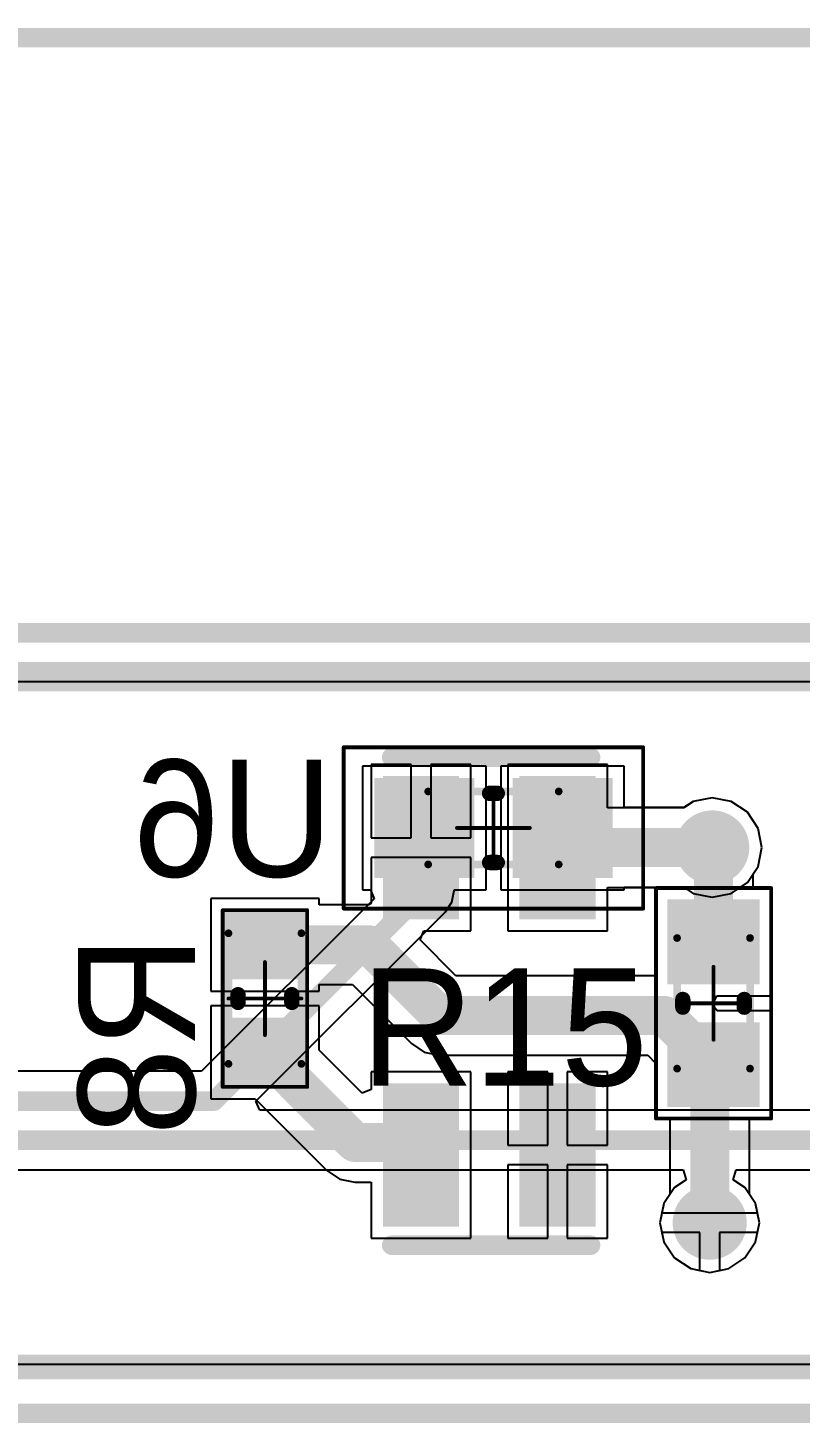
# Model space of a CAD drawing. Header units: millimetres. Extents: x 0 to 146, y 0 to 35.
# Drawn here: x 119.62 to 129.67, y 15.88 to 34.04 of the extents above; entities that cross this region are included whole.
import ezdxf

# ---------------------------------------------------------------- set-up
doc = ezdxf.new("R2010")
doc.units = ezdxf.units.MM
for name, color, linetype in [('BottomLayer', 5, 'Continuous'), ('BottomOverlay', 54, 'Continuous'), ('BottomPaste', 16, 'Continuous'), ('BottomSolder', 6, 'Continuous'), ('Mechanical1', 6, 'Continuous'), ('Mechanical13', 56, 'Continuous'), ('Mechanical15', 56, 'Continuous'), ('MultiLayer', 9, 'Continuous'), ('TopLayer', 1, 'Continuous'), ('TopOverlay', 2, 'Continuous'), ('TopPaste', 8, 'Continuous'), ('TopSolder', 216, 'Continuous'), ('ViaHoleLayer', 16, 'Continuous')]:
    doc.layers.add(name, color=color, linetype=linetype)

# ---------------------------------------------------------------- blocks, each defined once
blk = doc.blocks.new('QRE1113GR_B_13')
at = {"layer": 'BottomLayer'}
for points in [[(-2.82999942, 0.4939995199999999), (-1.17000274, 0.4939995199999999), (-2.82999942, 1.28400048), (-1.17000274, 1.28400048)], [(1.17000274, 0.4939995199999999), (2.82999942, 0.4939995199999999), (1.17000274, 1.28400048), (2.82999942, 1.28400048)], [(-2.82999942, -1.28400048), (-1.17000274, -1.28400048), (-2.82999942, -0.4939995199999999), (-1.17000274, -0.4939995199999999)], [(1.17000274, -1.28400048), (2.82999942, -1.28400048), (1.17000274, -0.4939995199999999), (2.82999942, -0.4939995199999999)]]:
    blk.add_solid(points, dxfattribs=at)
at = {"layer": 'BottomOverlay', "const_width": 0.254}
for points in [[(-3.175, -1.27), (-3.175, 1.3199999)], [(3.175, -1.27), (3.175, 1.3199999)], [(1.651, -2.032), (1.524, -2.032)]]:
    blk.add_lwpolyline(points, dxfattribs=at)
at = {"layer": 'BottomOverlay', "const_width": 0.127}
for points in [[(-3.2385, 1.3199999, 1), (-3.1115, 1.3199999, 1)], [(3.1115, 1.3199999, 1), (3.2385, 1.3199999, 1)], [(-3.2385, -1.27, 1), (-3.1115, -1.27, 1)], [(3.1115, -1.27, 1), (3.2385, -1.27, 1)], [(1.4605, -2.032, 1), (1.5875, -2.032, 1)], [(1.5875, -2.032, 1), (1.7145, -2.032, 1)]]:
    blk.add_lwpolyline(points, format="xyb", close=True, dxfattribs=at)
at = {"layer": 'BottomPaste'}
for points in [[(-2.82999942, 0.4939995199999999), (-1.17000274, 0.4939995199999999), (-2.82999942, 1.28400048), (-1.17000274, 1.28400048)], [(1.17000274, 0.4939995199999999), (2.82999942, 0.4939995199999999), (1.17000274, 1.28400048), (2.82999942, 1.28400048)], [(-2.82999942, -1.28400048), (-1.17000274, -1.28400048), (-2.82999942, -0.4939995199999999), (-1.17000274, -0.4939995199999999)], [(1.17000274, -1.28400048), (2.82999942, -1.28400048), (1.17000274, -0.4939995199999999), (2.82999942, -0.4939995199999999)]]:
    blk.add_solid(points, dxfattribs=at)
at = {"layer": 'BottomSolder'}
for points in [[(-2.93159942, 0.39239952), (-1.06840274, 0.39239952), (-2.93159942, 1.38560048), (-1.06840274, 1.38560048)], [(1.06840274, 0.39239952), (2.93159942, 0.39239952), (1.06840274, 1.38560048), (2.93159942, 1.38560048)], [(-2.93159942, -1.38560048), (-1.06840274, -1.38560048), (-2.93159942, -0.39239952), (-1.06840274, -0.39239952)], [(1.06840274, -1.38560048), (2.93159942, -1.38560048), (1.06840274, -0.39239952), (2.93159942, -0.39239952)]]:
    blk.add_solid(points, dxfattribs=at)
blk = doc.blocks.new('RESC0603_1608__M_48')
at = {"layer": 'Mechanical13', "const_width": 0.0999998}
for points in [[(0.8500008399999999, 0.47500032), (-0.8499983, 0.47500032)], [(-0.8499983, 0.47500032), (-0.8499983, -0.47499778)], [(0.8500008399999999, 0.47500032), (0.8500008399999999, -0.47499778)], [(0.8500008399999999, -0.47499778), (-0.8499983, -0.47499778)]]:
    blk.add_lwpolyline(points, dxfattribs=at)
at = {"layer": 'Mechanical13', "const_width": 0.0499999}
for points in [[(-0.8749969799999999, 0.47500032, 1), (-0.8249996199999998, 0.47500032, 1)], [(-0.8749969799999999, 0.47500032, 1), (-0.8249996199999998, 0.47500032, 1)], [(0.8250021599999999, 0.47500032, 1), (0.87499952, 0.47500032, 1)], [(0.8250021599999999, 0.47500032, 1), (0.87499952, 0.47500032, 1)], [(-0.8749969799999999, -0.47499778, 1), (-0.8249996199999998, -0.47499778, 1)], [(-0.8749969799999999, -0.47499778, 1), (-0.8249996199999998, -0.47499778, 1)], [(0.8250021599999999, -0.47499778, 1), (0.87499952, -0.47499778, 1)], [(0.8250021599999999, -0.47499778, 1), (0.87499952, -0.47499778, 1)]]:
    blk.add_lwpolyline(points, format="xyb", close=True, dxfattribs=at)
at = {"layer": 'Mechanical15', "const_width": 0.0499999}
for points in [[(1.95000118, 1.05000044), (-1.94999864, 1.05000044)], [(-1.94999864, 1.05000044), (-1.94999864, -1.0499979)], [(1.95000118, 1.05000044), (1.95000118, -1.0499979)], [(2.54e-06, 0.47500032), (2.54e-06, -0.47499778)], [(0.47500286, 2.54e-06), (-0.47499778, 2.54e-06)], [(1.95000118, -1.0499979), (-1.94999864, -1.0499979)]]:
    blk.add_lwpolyline(points, dxfattribs=at)
at = {"layer": 'Mechanical15', "const_width": 0.02499868}
for points in [[(-1.96249798, 1.05000044, 1), (-1.9374993, 1.05000044, 1)], [(-1.96249798, 1.05000044, 1), (-1.9374993, 1.05000044, 1)], [(1.93750184, 1.05000044, 1), (1.96250052, 1.05000044, 1)], [(1.93750184, 1.05000044, 1), (1.96250052, 1.05000044, 1)], [(-0.0124968, 0.47500032, 1), (0.01250188, 0.47500032, 1)], [(-0.48749712, 2.54e-06, 1), (-0.46249844, 2.54e-06, 1)], [(0.46250352, 2.54e-06, 1), (0.4875022, 2.54e-06, 1)], [(-0.0124968, -0.47499778, 1), (0.01250188, -0.47499778, 1)], [(-1.96249798, -1.0499979, 1), (-1.9374993, -1.0499979, 1)], [(-1.96249798, -1.0499979, 1), (-1.9374993, -1.0499979, 1)], [(1.93750184, -1.0499979, 1), (1.96250052, -1.0499979, 1)], [(1.93750184, -1.0499979, 1), (1.96250052, -1.0499979, 1)]]:
    blk.add_lwpolyline(points, format="xyb", close=True, dxfattribs=at)
at = {"layer": 'TopLayer'}
for points in [[(-0.3499993, -0.54999636), (-0.3499993, 0.55000144), (-1.4499971, -0.54999636), (-1.4499971, 0.55000144)], [(1.44999964, -0.54999636), (1.44999964, 0.55000144), (0.35000184, -0.54999636), (0.35000184, 0.55000144)]]:
    blk.add_solid(points, dxfattribs=at)
at = {"layer": 'TopOverlay', "const_width": 0.1999996}
for points in [[(0.0499999, 0.4500016399999999), (-0.0499999, 0.4500016399999999)], [(0.0499999, -0.4500016399999999), (-0.0499999, -0.4500016399999999)]]:
    blk.add_lwpolyline(points, dxfattribs=at)
at = {"layer": 'TopOverlay', "const_width": 0.0999998}
for points in [[(-0.0999998, 0.4500016399999999, 1), (0, 0.4500016399999999, 1)], [(0, 0.4500016399999999, 1), (0.0999998, 0.4500016399999999, 1)], [(-0.0999998, -0.4500016399999999, 1), (0, -0.4500016399999999, 1)], [(0, -0.4500016399999999, 1), (0.0999998, -0.4500016399999999, 1)]]:
    blk.add_lwpolyline(points, format="xyb", close=True, dxfattribs=at)
at = {"layer": 'TopPaste'}
for points in [[(-0.3499993, -0.54999636), (-0.3499993, 0.55000144), (-1.4499971, -0.54999636), (-1.4499971, 0.55000144)], [(1.44999964, -0.54999636), (1.44999964, 0.55000144), (0.35000184, -0.54999636), (0.35000184, 0.55000144)]]:
    blk.add_solid(points, dxfattribs=at)
at = {"layer": 'TopSolder'}
for points in [[(-0.2483993, -0.65159636), (-0.2483993, 0.65160144), (-1.5515971, -0.65159636), (-1.5515971, 0.65160144)], [(1.55159964, -0.65159636), (1.55159964, 0.65160144), (0.24840184, -0.65159636), (0.24840184, 0.65160144)]]:
    blk.add_solid(points, dxfattribs=at)
blk = doc.blocks.new('RESC0603_1608__N_B_54')
at = {"layer": 'BottomLayer'}
for points in [[(-1.2499975, 0.499999), (-1.2499975, -0.499999), (-0.3499993, 0.499999), (-0.3499993, -0.499999)], [(0.35000184, 0.499999), (0.35000184, -0.499999), (1.25000004, 0.499999), (1.25000004, -0.499999)]]:
    blk.add_solid(points, dxfattribs=at)
at = {"layer": 'BottomOverlay', "const_width": 0.1999996}
for points in [[(0.0499999, 0.3999992), (-0.0499999, 0.3999992)], [(0.0499999, -0.3999992), (-0.0499999, -0.3999992)]]:
    blk.add_lwpolyline(points, dxfattribs=at)
at = {"layer": 'BottomOverlay', "const_width": 0.0999998}
for points in [[(-0.0999998, 0.3999992, 1), (0, 0.3999992, 1)], [(0, 0.3999992, 1), (0.0999998, 0.3999992, 1)], [(-0.0999998, -0.3999992, 1), (0, -0.3999992, 1)], [(0, -0.3999992, 1), (0.0999998, -0.3999992, 1)]]:
    blk.add_lwpolyline(points, format="xyb", close=True, dxfattribs=at)
at = {"layer": 'BottomPaste'}
for points in [[(-1.2499975, 0.499999), (-1.2499975, -0.499999), (-0.3499993, 0.499999), (-0.3499993, -0.499999)], [(0.35000184, 0.499999), (0.35000184, -0.499999), (1.25000004, 0.499999), (1.25000004, -0.499999)]]:
    blk.add_solid(points, dxfattribs=at)
at = {"layer": 'BottomSolder'}
for points in [[(-1.3515975, 0.601599), (-1.3515975, -0.601599), (-0.2483993, 0.601599), (-0.2483993, -0.601599)], [(0.24840184, 0.601599), (0.24840184, -0.601599), (1.35160004, 0.601599), (1.35160004, -0.601599)]]:
    blk.add_solid(points, dxfattribs=at)
at = {"layer": 'Mechanical13', "const_width": 0.0999998}
for points in [[(0.8500008399999999, 0.47500032), (-0.8499983, 0.47500032)], [(-0.8499983, -0.47499778), (-0.8499983, 0.47500032)], [(0.8500008399999999, -0.47499778), (0.8500008399999999, 0.47500032)], [(0.8500008399999999, -0.47499778), (-0.8499983, -0.47499778)]]:
    blk.add_lwpolyline(points, dxfattribs=at)
at = {"layer": 'Mechanical13', "const_width": 0.0499999}
for points in [[(-0.8749969799999999, 0.47500032, 1), (-0.8249996199999998, 0.47500032, 1)], [(-0.8749969799999999, 0.47500032, 1), (-0.8249996199999998, 0.47500032, 1)], [(0.8250021599999999, 0.47500032, 1), (0.87499952, 0.47500032, 1)], [(0.8250021599999999, 0.47500032, 1), (0.87499952, 0.47500032, 1)], [(-0.8749969799999999, -0.47499778, 1), (-0.8249996199999998, -0.47499778, 1)], [(-0.8749969799999999, -0.47499778, 1), (-0.8249996199999998, -0.47499778, 1)], [(0.8250021599999999, -0.47499778, 1), (0.87499952, -0.47499778, 1)], [(0.8250021599999999, -0.47499778, 1), (0.87499952, -0.47499778, 1)]]:
    blk.add_lwpolyline(points, format="xyb", close=True, dxfattribs=at)
at = {"layer": 'Mechanical15', "const_width": 0.0499999}
for points in [[(1.50000208, 0.75000104), (-1.49999954, 0.75000104)], [(-1.49999954, -0.7499985), (-1.49999954, 0.75000104)], [(1.50000208, -0.7499985), (1.50000208, 0.75000104)], [(2.54e-06, -0.47499778), (2.54e-06, 0.47500032)], [(0.47500286, 0), (-0.47499778, 0)], [(1.50000208, -0.7499985), (-1.49999954, -0.7499985)]]:
    blk.add_lwpolyline(points, dxfattribs=at)
at = {"layer": 'Mechanical15', "const_width": 0.02499868}
for points in [[(-1.51249888, 0.75000104, 1), (-1.4875002, 0.75000104, 1)], [(-1.51249888, 0.75000104, 1), (-1.4875002, 0.75000104, 1)], [(1.48750274, 0.75000104, 1), (1.51250142, 0.75000104, 1)], [(1.48750274, 0.75000104, 1), (1.51250142, 0.75000104, 1)], [(-0.0124968, 0.47500032, 1), (0.01250188, 0.47500032, 1)], [(-0.48749712, 0, 1), (-0.46249844, 0, 1)], [(0.46250352, 0, 1), (0.4875022, 0, 1)], [(-0.0124968, -0.47499778, 1), (0.01250188, -0.47499778, 1)], [(-1.51249888, -0.7499985, 1), (-1.4875002, -0.7499985, 1)], [(-1.51249888, -0.7499985, 1), (-1.4875002, -0.7499985, 1)], [(1.48750274, -0.7499985, 1), (1.51250142, -0.7499985, 1)], [(1.48750274, -0.7499985, 1), (1.51250142, -0.7499985, 1)]]:
    blk.add_lwpolyline(points, format="xyb", close=True, dxfattribs=at)
blk = doc.blocks.new('RESC0603_1608__L_B_55')
at = {"layer": 'BottomLayer'}
for points in [[(-1.0499979, 0.44999656), (-1.0499979, -0.4500016399999999), (-0.3499993, 0.44999656), (-0.3499993, -0.4500016399999999)], [(0.35000184, 0.44999656), (0.35000184, -0.4500016399999999), (1.05000044, 0.44999656), (1.05000044, -0.4500016399999999)]]:
    blk.add_solid(points, dxfattribs=at)
at = {"layer": 'BottomOverlay', "const_width": 0.1999996}
for points in [[(-0.0499999, 0.35000184), (0.0499999, 0.35000184)], [(-0.0499999, -0.35000184), (0.0499999, -0.35000184)]]:
    blk.add_lwpolyline(points, dxfattribs=at)
at = {"layer": 'BottomOverlay', "const_width": 0.0999998}
for points in [[(-0.0999998, 0.35000184, 1), (0, 0.35000184, 1)], [(0, 0.35000184, 1), (0.0999998, 0.35000184, 1)], [(-0.0999998, -0.35000184, 1), (0, -0.35000184, 1)], [(0, -0.35000184, 1), (0.0999998, -0.35000184, 1)]]:
    blk.add_lwpolyline(points, format="xyb", close=True, dxfattribs=at)
at = {"layer": 'BottomPaste'}
for points in [[(-1.0499979, 0.44999656), (-1.0499979, -0.4500016399999999), (-0.3499993, 0.44999656), (-0.3499993, -0.4500016399999999)], [(0.35000184, 0.44999656), (0.35000184, -0.4500016399999999), (1.05000044, 0.44999656), (1.05000044, -0.4500016399999999)]]:
    blk.add_solid(points, dxfattribs=at)
at = {"layer": 'BottomSolder'}
for points in [[(-1.1515979, 0.55159656), (-1.1515979, -0.5516016399999999), (-0.2483993, 0.55159656), (-0.2483993, -0.5516016399999999)], [(0.24840184, 0.55159656), (0.24840184, -0.5516016399999999), (1.15160044, 0.55159656), (1.15160044, -0.5516016399999999)]]:
    blk.add_solid(points, dxfattribs=at)
at = {"layer": 'Mechanical13', "const_width": 0.0999998}
for points in [[(-0.8499983, 0.47499778), (-0.8499983, -0.47500286)], [(-0.8499983, 0.47499778), (0.8500008399999999, 0.47499778)], [(0.8500008399999999, 0.47499778), (0.8500008399999999, -0.47500286)], [(-0.8499983, -0.47500286), (0.8500008399999999, -0.47500286)]]:
    blk.add_lwpolyline(points, dxfattribs=at)
at = {"layer": 'Mechanical13', "const_width": 0.0499999}
for points in [[(-0.8749969799999999, 0.47499778, 1), (-0.8249996199999998, 0.47499778, 1)], [(-0.8749969799999999, 0.47499778, 1), (-0.8249996199999998, 0.47499778, 1)], [(0.8250021599999999, 0.47499778, 1), (0.87499952, 0.47499778, 1)], [(0.8250021599999999, 0.47499778, 1), (0.87499952, 0.47499778, 1)], [(-0.8749969799999999, -0.47500286, 1), (-0.8249996199999998, -0.47500286, 1)], [(-0.8749969799999999, -0.47500286, 1), (-0.8249996199999998, -0.47500286, 1)], [(0.8250021599999999, -0.47500286, 1), (0.87499952, -0.47500286, 1)], [(0.8250021599999999, -0.47500286, 1), (0.87499952, -0.47500286, 1)]]:
    blk.add_lwpolyline(points, format="xyb", close=True, dxfattribs=at)
at = {"layer": 'Mechanical15', "const_width": 0.0499999}
for points in [[(-1.1499977, 0.5499989), (-1.1499977, -0.55000144)], [(-1.1499977, 0.5499989), (1.15000024, 0.5499989)], [(1.15000024, 0.5499989), (1.15000024, -0.55000144)], [(2.54e-06, 0.47499778), (2.54e-06, -0.47500286)], [(-0.47499778, -2.54e-06), (0.47500032, -2.54e-06)], [(-1.1499977, -0.55000144), (1.15000024, -0.55000144)]]:
    blk.add_lwpolyline(points, dxfattribs=at)
at = {"layer": 'Mechanical15', "const_width": 0.02499868}
for points in [[(-1.16249704, 0.5499989, 1), (-1.13749836, 0.5499989, 1)], [(-1.16249704, 0.5499989, 1), (-1.13749836, 0.5499989, 1)], [(1.1375009, 0.5499989, 1), (1.16249958, 0.5499989, 1)], [(1.1375009, 0.5499989, 1), (1.16249958, 0.5499989, 1)], [(-0.0124968, 0.47499778, 1), (0.01250188, 0.47499778, 1)], [(-0.48749712, -2.54e-06, 1), (-0.46249844, -2.54e-06, 1)], [(0.46250098, -2.54e-06, 1), (0.4874996599999999, -2.54e-06, 1)], [(-1.16249704, -0.55000144, 1), (-1.13749836, -0.55000144, 1)], [(-1.16249704, -0.55000144, 1), (-1.13749836, -0.55000144, 1)], [(-0.0124968, -0.47500286, 1), (0.01250188, -0.47500286, 1)], [(1.1375009, -0.55000144, 1), (1.16249958, -0.55000144, 1)], [(1.1375009, -0.55000144, 1), (1.16249958, -0.55000144, 1)]]:
    blk.add_lwpolyline(points, format="xyb", close=True, dxfattribs=at)

msp = doc.modelspace()

# ---------------------------------------------------------------- linework, layer by layer
at = {"layer": 'BottomLayer'}
for p, q in [((2.03661264, 25.52737846), (138.56156184, 25.52737592)), ((124.6086916, 24.44968186), (124.08669366, 24.44968186)), ((124.08669366, 24.44968186), (124.08669366, 23.49268098)), ((124.6086916, 23.49268098), (124.6086916, 24.44968186)), ((125.38469462, 24.44968186), (124.8626916, 24.44968186)), ((124.8626916, 24.44968186), (124.8626916, 23.49268098)), ((125.38469462, 23.49268098), (125.38469462, 24.44968186)), ((127.16269462, 24.44968186), (125.86469366, 24.44968186)), ((125.86469366, 24.44968186), (125.86469366, 22.28168518)), ((127.16269462, 23.88363524), (127.16269462, 24.44968186)), ((128.5286101, 24.01582192), (128.2808458, 23.9665383)), ((128.7763744, 23.9665383), (128.5286101, 24.01582192)), ((128.15677188, 23.88363524), (127.16269462, 23.88363524)), ((128.2808458, 23.9665383), (128.15677188, 23.88363524)), ((128.9864197, 23.8261906), (128.7763744, 23.9665383)), ((129.1267674, 23.6161453), (128.9864197, 23.8261906)), ((129.17605102, 23.368381), (129.1267674, 23.6161453)), ((124.08669366, 23.49268098), (124.6086916, 23.49268098)), ((124.8626916, 23.49268098), (125.38469462, 23.49268098)), ((129.1267674, 23.1206167), (129.17605102, 23.368381)), ((124.7356916, 23.23868098), (124.08669366, 23.23868098)), ((124.08669366, 23.23868098), (124.08669366, 22.64405428)), ((125.38469462, 23.23868098), (124.7356916, 23.23868098)), ((125.38469462, 22.28168518), (125.38469462, 23.23868098)), ((129.06364586, 23.02614902), (129.1267674, 23.1206167)), ((129.06364586, 22.84338078), (129.06364586, 23.02614902)), ((123.40769578, 22.70538258), (121.99969758, 22.70538258)), ((121.99969758, 22.70538258), (121.99969758, 21.49738398)), ((123.40769578, 22.619335), (123.40769578, 22.70538258)), ((127.16269462, 22.28168518), (127.16269462, 22.8477318)), ((127.16269462, 22.8477318), (127.666496, 22.8477318)), ((127.666496, 22.8477318), (127.79169514, 22.84337824)), ((127.79169514, 22.84337824), (127.79169514, 21.69933176)), ((129.29969314, 22.84338078), (129.06364586, 22.84338078)), ((129.29969314, 21.43538258), (129.29969314, 22.84338078)), ((124.0565718, 22.619335), (123.40769578, 22.619335)), ((124.08669366, 22.64405428), (124.0565718, 22.619335)), ((124.72610056, 22.16435242), (124.77470346, 22.28168518)), ((125.19112122, 21.69933176), (124.72610056, 22.16435242)), ((124.77470346, 22.28168518), (125.38469462, 22.28168518)), ((125.86469366, 22.28168518), (127.16269462, 22.28168518)), ((127.79169514, 21.69933176), (125.19112122, 21.69933176)), ((121.99969758, 21.49738398), (123.40769578, 21.49738398)), ((123.40769578, 21.49738398), (123.40769578, 21.58343156)), ((123.40769578, 21.58343156), (123.8420307, 21.58343156)), ((123.8420307, 21.58343156), (124.6103299, 20.81513236)), ((128.5339949, 21.31423474), (128.58736284, 21.43538258)), ((128.58736284, 21.43538258), (129.29969314, 21.43538258)), ((123.40769578, 21.30538284), (121.99969758, 21.30538284)), ((121.99969758, 21.30538284), (121.99969758, 20.09738424)), ((123.40769578, 20.7298798), (123.40769578, 21.30538284)), ((128.5907893, 21.24338144), (128.5339949, 21.31423474)), ((129.29969314, 21.24338144), (128.5907893, 21.24338144)), ((129.29969314, 19.83538324), (129.29969314, 21.24338144)), ((123.9693609, 20.16821468), (123.40769578, 20.7298798)), ((124.6103299, 20.81513236), (124.77836614, 20.7028542)), ((124.77836614, 20.7028542), (124.97657758, 20.66342578)), ((124.97657758, 20.66342578), (124.97659028, 20.66342832)), ((124.97659028, 20.66342832), (127.6891528, 20.66342832)), ((127.6891528, 20.66342832), (127.79169514, 20.56088852)), ((127.79169514, 20.56088852), (127.79169514, 19.83538324)), ((125.38469462, 20.4496797), (124.08669366, 20.4496797)), ((124.08669366, 20.4496797), (124.08669366, 20.21681758)), ((125.38469462, 18.28168302), (125.38469462, 20.4496797)), ((126.3866916, 20.4496797), (125.86469366, 20.4496797)), ((125.86469366, 20.4496797), (125.86469366, 19.49267882)), ((126.3866916, 19.49267882), (126.3866916, 20.4496797)), ((127.16269462, 20.4496797), (126.6406916, 20.4496797)), ((126.6406916, 20.4496797), (126.6406916, 19.49267882)), ((127.16269462, 19.49267882), (127.16269462, 20.4496797)), ((124.08669366, 20.21681758), (123.9693609, 20.16821468)), ((121.99969758, 20.09738424), (122.57520062, 20.09738424)), ((122.57520062, 20.09738424), (123.5100273, 19.16255756)), ((127.79169514, 19.83538324), (127.97774252, 19.83538324)), ((127.97774252, 19.83538324), (127.97774252, 18.85191302)), ((129.01364596, 18.85191302), (129.01364596, 19.83538324)), ((129.01364596, 19.83538324), (129.29969314, 19.83538324)), ((125.86469366, 19.49267882), (126.3866916, 19.49267882)), ((126.6406916, 19.49267882), (127.16269462, 19.49267882)), ((123.5100273, 19.16255756), (123.678061, 19.0502794)), ((126.3866916, 19.23867882), (125.86469366, 19.23867882)), ((125.86469366, 19.23867882), (125.86469366, 18.28168302)), ((126.3866916, 18.28168302), (126.3866916, 19.23867882)), ((127.16269462, 19.23867882), (126.6406916, 19.23867882)), ((126.6406916, 19.23867882), (126.6406916, 18.28168302)), ((127.16269462, 18.28168302), (127.16269462, 19.23867882)), ((123.678061, 19.0502794), (123.87627498, 19.01085352)), ((123.87627498, 19.01085352), (124.08669366, 19.01085352)), ((124.08669366, 19.01085352), (124.08669366, 18.28168302)), ((127.89753694, 18.7318777), (127.84825332, 18.4841134)), ((127.97774252, 18.85191302), (127.89753694, 18.7318777)), ((129.09385154, 18.7318777), (129.01364596, 18.85191302)), ((129.14313516, 18.4841134), (129.09385154, 18.7318777)), ((127.84825332, 18.4841134), (127.89753694, 18.2363491)), ((129.09385154, 18.2363491), (129.14313516, 18.4841134)), ((124.08669366, 18.28168302), (125.38469462, 18.28168302)), ((125.86469366, 18.28168302), (126.3866916, 18.28168302)), ((126.6406916, 18.28168302), (127.16269462, 18.28168302)), ((127.89753694, 18.2363491), (128.03788464, 18.0263038)), ((128.95350384, 18.0263038), (129.09385154, 18.2363491)), ((128.03788464, 18.0263038), (128.24792994, 17.8859561)), ((128.74345854, 17.8859561), (128.95350384, 18.0263038)), ((128.24792994, 17.8859561), (128.49569424, 17.83667248)), ((128.49569424, 17.83667248), (128.74345854, 17.8859561)), ((138.56160248, 16.63737592), (93.0956101, 16.637381))]:
    msp.add_line(p, q, dxfattribs=at)
at = {"layer": 'BottomLayer', "const_width": 0.508}
for points in [[(126.51369414, 23.36568352), (128.52591262, 23.36568352)], [(128.52591262, 23.36568352), (128.5286101, 23.368381)], [(128.5286101, 23.368381), (128.54569414, 23.35129696)], [(128.54569414, 22.13938168), (128.54569414, 23.35129696)], [(122.70369668, 22.10138328), (124.05657434, 22.10138328)], [(124.05657434, 22.10138328), (124.97657758, 21.18138004)], [(124.97657758, 21.18138004), (127.90369644, 21.18138004)], [(127.90369644, 21.18138004), (128.2996926, 20.78538388)], [(122.70369668, 20.70138354), (122.80369648, 20.70138354)], [(122.80369648, 20.70138354), (122.89969832, 20.6053817)], [(122.89969832, 20.5053819), (122.89969832, 20.6053817)], [(122.89969832, 20.5053819), (123.87627498, 19.52880524)], [(128.49569424, 20.48938244), (128.54569414, 20.53938234)], [(128.49569424, 18.4841134), (128.49569424, 20.48938244)], [(123.87627498, 19.52880524), (124.59469366, 19.52880524)], [(124.59469366, 19.52880524), (124.73569414, 19.38780476)], [(124.73569414, 19.36568136), (124.73569414, 19.38780476)]]:
    msp.add_lwpolyline(points, dxfattribs=at)
at = {"layer": 'BottomLayer'}
for points, const_width in [([(126.38669414, 23.36568352, 1), (126.64069414, 23.36568352, 1)], 0.254), ([(128.3381101, 23.368381, 1), (128.7191101, 23.368381, 1)], 0.3809999999999999), ([(128.39891262, 23.36568352, 1), (128.65291262, 23.36568352, 1)], 0.254), ([(128.39891262, 23.36568352, 1), (128.65291262, 23.36568352, 1)], 0.254), ([(128.4016101, 23.368381, 1), (128.6556101, 23.368381, 1)], 0.254), ([(128.4016101, 23.368381, 1), (128.6556101, 23.368381, 1)], 0.254), ([(128.41869414, 23.35129696, 1), (128.67269414, 23.35129696, 1)], 0.254), ([(128.41869414, 23.35129696, 1), (128.67269414, 23.35129696, 1)], 0.254), ([(122.57669668, 22.10138328, 1), (122.83069668, 22.10138328, 1)], 0.254), ([(123.92957434, 22.10138328, 1), (124.18357434, 22.10138328, 1)], 0.254), ([(123.92957434, 22.10138328, 1), (124.18357434, 22.10138328, 1)], 0.254), ([(128.41869414, 22.13938168, 1), (128.67269414, 22.13938168, 1)], 0.254), ([(124.84957758, 21.18138004, 1), (125.10357758, 21.18138004, 1)], 0.254), ([(124.84957758, 21.18138004, 1), (125.10357758, 21.18138004, 1)], 0.254), ([(127.77669644, 21.18138004, 1), (128.03069644, 21.18138004, 1)], 0.254), ([(127.77669644, 21.18138004, 1), (128.03069644, 21.18138004, 1)], 0.254), ([(122.57669668, 20.70138354, 1), (122.83069668, 20.70138354, 1)], 0.254), ([(122.67669648, 20.70138354, 1), (122.93069648, 20.70138354, 1)], 0.254), ([(122.67669648, 20.70138354, 1), (122.93069648, 20.70138354, 1)], 0.254), ([(128.1726926, 20.78538388, 1), (128.4266926, 20.78538388, 1)], 0.254), ([(122.77269832, 20.6053817, 1), (123.02669832, 20.6053817, 1)], 0.254), ([(122.77269832, 20.6053817, 1), (123.02669832, 20.6053817, 1)], 0.254), ([(122.77269832, 20.5053819, 1), (123.02669832, 20.5053819, 1)], 0.254), ([(122.77269832, 20.5053819, 1), (123.02669832, 20.5053819, 1)], 0.254), ([(128.36869424, 20.48938244, 1), (128.62269424, 20.48938244, 1)], 0.254), ([(128.36869424, 20.48938244, 1), (128.62269424, 20.48938244, 1)], 0.254), ([(128.41869414, 20.53938234, 1), (128.67269414, 20.53938234, 1)], 0.254), ([(123.74927498, 19.52880524, 1), (124.00327498, 19.52880524, 1)], 0.254), ([(123.74927498, 19.52880524, 1), (124.00327498, 19.52880524, 1)], 0.254), ([(124.46769366, 19.52880524, 1), (124.72169366, 19.52880524, 1)], 0.254), ([(124.46769366, 19.52880524, 1), (124.72169366, 19.52880524, 1)], 0.254), ([(124.60869414, 19.38780476, 1), (124.86269414, 19.38780476, 1)], 0.254), ([(124.60869414, 19.38780476, 1), (124.86269414, 19.38780476, 1)], 0.254), ([(124.60869414, 19.36568136, 1), (124.86269414, 19.36568136, 1)], 0.254), ([(128.30519424, 18.4841134, 1), (128.68619424, 18.4841134, 1)], 0.3809999999999999), ([(128.36869424, 18.4841134, 1), (128.62269424, 18.4841134, 1)], 0.254)]:
    msp.add_lwpolyline(points, format="xyb", close=True, dxfattribs=dict(at, const_width=const_width))
at = {"layer": 'BottomOverlay', "const_width": 0.254}
for points in [[(2.032, 25.654), (138.557, 25.654)], [(93.2815, 16.5735), (138.6205, 16.5735)]]:
    msp.add_lwpolyline(points, dxfattribs=at)
at = {"layer": 'BottomSolder', "const_width": 0.4826}
for points in [[(128.2873101, 23.368381, 1), (128.7699101, 23.368381, 1)], [(128.25439424, 18.4841134, 1), (128.73699424, 18.4841134, 1)]]:
    msp.add_lwpolyline(points, format="xyb", close=True, dxfattribs=at)
at = {"layer": 'Mechanical1', "const_width": 0.254}
for points in [[(2.032381, 26.162381), (138.5616101, 26.162381)], [(98.806, 16.00238354), (138.5616101, 16.002381)]]:
    msp.add_lwpolyline(points, dxfattribs=at)
at = {"layer": 'MultiLayer', "const_width": 0.3809999999999999}
for points in [[(128.3381101, 23.368381, 1), (128.7191101, 23.368381, 1)], [(128.30519424, 18.4841134, 1), (128.68619424, 18.4841134, 1)]]:
    msp.add_lwpolyline(points, format="xyb", close=True, dxfattribs=at)
at = {"layer": 'TopLayer'}
for p, q in [((2.03661264, 25.52738354), (138.56161264, 25.52737338)), ((125.5833785, 24.4263799), (123.9753807, 24.4263799)), ((123.9753807, 24.4263799), (123.9753807, 22.8183821)), ((125.5833785, 22.8183821), (125.5833785, 24.4263799)), ((127.38337744, 24.4263799), (125.77537964, 24.4263799)), ((125.77537964, 24.4263799), (125.77537964, 22.8183821)), ((127.38337744, 23.88633272), (127.38337744, 24.4263799)), ((128.5286101, 24.01582192), (128.2808458, 23.9665383)), ((128.7763744, 23.9665383), (128.5286101, 24.01582192)), ((128.16081048, 23.88633272), (127.38337744, 23.88633272)), ((128.2808458, 23.9665383), (128.16081048, 23.88633272)), ((128.9864197, 23.8261906), (128.7763744, 23.9665383)), ((129.1267674, 23.6161453), (128.9864197, 23.8261906)), ((129.17605102, 23.368381), (129.1267674, 23.6161453)), ((129.1267674, 23.1206167), (129.17605102, 23.368381)), ((128.9864197, 22.9105714), (129.1267674, 23.1206167)), ((128.7763744, 22.7702237), (128.9864197, 22.9105714)), ((124.12497146, 22.70104934), (121.87876818, 20.45484606)), ((123.9753807, 22.8183821), (124.07636856, 22.8183821)), ((124.07636856, 22.8183821), (124.12497146, 22.70104934)), ((125.13827398, 22.65742738), (125.16784466, 22.80608596)), ((125.16784466, 22.80608596), (125.16784466, 22.8183821)), ((125.16784466, 22.8183821), (125.5833785, 22.8183821)), ((125.77537964, 22.8183821), (127.38337744, 22.8183821)), ((127.38337744, 22.8183821), (127.38337744, 22.85042928)), ((127.38337744, 22.85042928), (128.16081048, 22.85042928)), ((128.16081048, 22.85042928), (128.2808458, 22.7702237)), ((128.2808458, 22.7702237), (128.5286101, 22.72094008)), ((128.5286101, 22.72094008), (128.7763744, 22.7702237)), ((122.58684398, 20.06417882), (125.05406536, 22.5314002)), ((125.05406536, 22.5314002), (125.13827398, 22.65742738)), ((121.87876818, 20.45484606), (113.12238234, 20.45484606)), ((122.63544688, 19.94684606), (122.58684398, 20.06417882)), ((131.41570364, 19.94684606), (122.63544688, 19.94684606)), ((118.96779864, 19.16991594), (128.1505057, 19.16991594)), ((128.1505057, 19.16991594), (128.18902988, 19.04291594)), ((128.8023586, 19.04291594), (128.84088278, 19.16991594)), ((128.84088278, 19.16991594), (131.5766101, 19.16991594)), ((128.03788464, 18.941923), (127.89753694, 18.7318777)), ((128.18902988, 19.04291594), (128.03788464, 18.941923)), ((128.95350384, 18.941923), (128.8023586, 19.04291594)), ((129.09385154, 18.7318777), (128.95350384, 18.941923)), ((127.89753694, 18.7318777), (127.87351616, 18.6111134)), ((129.11787232, 18.6111134), (129.09385154, 18.7318777)), ((127.87351616, 18.6111134), (129.11787232, 18.6111134)), ((128.36869424, 18.3571134), (127.87351616, 18.3571134)), ((127.87351616, 18.3571134), (127.89753694, 18.2363491)), ((128.36869424, 17.86193532), (128.36869424, 18.3571134)), ((129.11787232, 18.3571134), (128.62269424, 18.3571134)), ((128.62269424, 18.3571134), (128.62269424, 17.86193532)), ((129.09385154, 18.2363491), (129.11787232, 18.3571134)), ((127.89753694, 18.2363491), (128.03788464, 18.0263038)), ((128.95350384, 18.0263038), (129.09385154, 18.2363491)), ((128.03788464, 18.0263038), (128.24792994, 17.8859561)), ((128.74345854, 17.8859561), (128.95350384, 18.0263038)), ((128.24792994, 17.8859561), (128.36869424, 17.86193532)), ((128.62269424, 17.86193532), (128.74345854, 17.8859561)), ((138.5625245, 16.6382954), (93.09605968, 16.63783058))]:
    msp.add_line(p, q, dxfattribs=at)
for points, const_width in [([(126.57937854, 23.622381), (126.83337854, 23.368381)], 0.508), ([(124.7793796, 22.80608596), (124.7793796, 23.622381)], 0.254), ([(126.83337854, 23.368381), (128.5286101, 23.368381)], 0.508), ([(122.03967464, 20.066381), (124.7793796, 22.80608596)], 0.254), ([(68.92202877999999, 20.066381), (122.03967464, 20.066381)], 0.254), ([(69.13244746, 19.558381), (131.5766101, 19.558381)], 0.254)]:
    msp.add_lwpolyline(points, dxfattribs=dict(at, const_width=const_width))
for points, const_width in [([(126.45237854, 23.622381, 1), (126.70637854, 23.622381, 1)], 0.254), ([(124.7158796, 23.622381, 1), (124.8428796, 23.622381, 1)], 0.127), ([(126.70637854, 23.368381, 1), (126.96037854, 23.368381, 1)], 0.254), ([(126.70637854, 23.368381, 1), (126.96037854, 23.368381, 1)], 0.254), ([(128.3381101, 23.368381, 1), (128.7191101, 23.368381, 1)], 0.3809999999999999), ([(128.4016101, 23.368381, 1), (128.6556101, 23.368381, 1)], 0.254), ([(124.7158796, 22.80608596, 1), (124.8428796, 22.80608596, 1)], 0.127), ([(124.7158796, 22.80608596, 1), (124.8428796, 22.80608596, 1)], 0.127), ([(121.97617464, 20.066381, 1), (122.10317464, 20.066381, 1)], 0.127), ([(121.97617464, 20.066381, 1), (122.10317464, 20.066381, 1)], 0.127), ([(128.30519424, 18.4841134, 1), (128.68619424, 18.4841134, 1)], 0.3809999999999999)]:
    msp.add_lwpolyline(points, format="xyb", close=True, dxfattribs=dict(at, const_width=const_width))
at = {"layer": 'TopOverlay', "const_width": 0.254}
for points in [[(74.36179437999999, 33.909), (140.5939911, 33.909)], [(2.032, 25.527), (138.557, 25.527)], [(93.091, 16.637), (138.557, 16.637)]]:
    msp.add_lwpolyline(points, dxfattribs=at)
at = {"layer": 'TopSolder', "const_width": 0.4826}
for points in [[(128.2873101, 23.368381, 1), (128.7699101, 23.368381, 1)], [(128.25439424, 18.4841134, 1), (128.73699424, 18.4841134, 1)]]:
    msp.add_lwpolyline(points, format="xyb", close=True, dxfattribs=at)
at = {"layer": 'ViaHoleLayer', "const_width": 0.254}
for points in [[(128.4016101, 23.368381, 1), (128.6556101, 23.368381, 1)], [(128.36869424, 18.4841134, 1), (128.62269424, 18.4841134, 1)]]:
    msp.add_lwpolyline(points, format="xyb", close=True, dxfattribs=at)

# ---------------------------------------------------------------- block references
for name, p, rotation in [('QRE1113GR_B_13', (125.62469414, 21.36568244), 270), ('RESC0603_1608__M_48', (125.67938034, 23.62238354), 180), ('RESC0603_1608__N_B_54', (128.54569414, 21.33938328), 270), ('RESC0603_1608__L_B_55', (122.70369414, 21.40138214), 90)]:
    msp.add_blockref(name, p, dxfattribs=dict(rotation=rotation))

# ---------------------------------------------------------------- texts
at = {"layer": 'BottomOverlay', "text_generation_flag": 2}
msp.add_text('U6', height=1.524, dxfattribs=at).set_placement((123.59269414, 22.987))
msp.add_text('R8', height=1.524, rotation=90, dxfattribs=at).set_placement((121.793, 22.225))
at = {"layer": 'TopOverlay'}
msp.add_text('R15', height=1.524, dxfattribs=at).set_placement((123.952, 20.2692))

doc.saveas('drawing.dxf')
